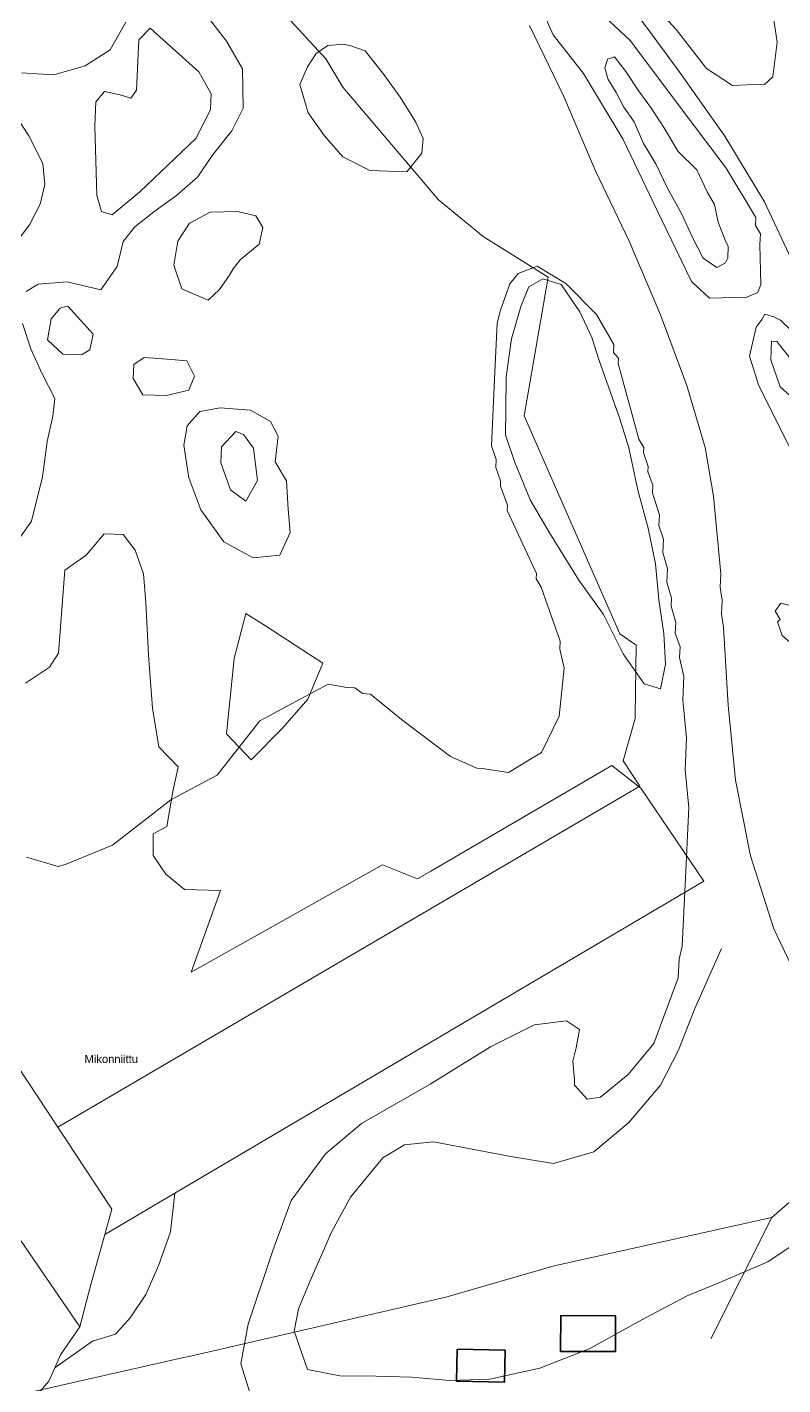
# Model space of a CAD drawing. Header units: millimetres. Extents: x 396621004 to 402046651, y 6785344214 to 6789799943.
# Drawn here: x 399555109 to 399838270, y 6788291623 to 6788800539 of the extents above; entities that cross this region are included whole.
import ezdxf

# ---------------------------------------------------------------- set-up
doc = ezdxf.new("R2010")
doc.units = ezdxf.units.MM
doc.header["$MEASUREMENT"] = 0
for name, color, linetype, lineweight in [('02 Johtolinjat_Kynä_nro__101', 252, 'Continuous', 15), ('02 Korkeuskayrat_Kynä_nro__2', 8, 'Continuous', 15), ('02 Nimistö_Kynä_nro__41', 7, 'Continuous', 35), ('02 Rakennelmat_Kynä_nro__7', 7, 'Continuous', 35), ('02 Suot_Kynä_nro__101', 252, 'Continuous', 15)]:
    doc.layers.add(name, color=color, linetype=linetype, lineweight=lineweight)
for name, color, linetype, lineweight, true_color in [('02 Kalliot _ kivikot_Kynä_nro__102', 7, 'Continuous', 15, 0xcccccc), ('02 Maaston rajat_Kynä_nro__82', 7, 'Continuous', 20, 0xaaaaaa), ('02 Maatalousmaa_Kynä_nro__102', 7, 'Continuous', 15, 0xcccccc), ('02 Vesialueet_Kynä_nro__105', 7, 'Continuous', 15, 0xcae6ff)]:
    doc.layers.add(name, color=color, linetype=linetype, lineweight=lineweight, true_color=true_color)
doc.styles.add('LUOTU_TYYLI_5', font='')
doc.styles.get('LUOTU_TYYLI_5').set_extended_font_data('Arial')

msp = doc.modelspace()

# ---------------------------------------------------------------- linework, layer by layer
at = {"layer": '02 Johtolinjat_Kynä_nro__101', "color": 252, "linetype": 'Continuous', "lineweight": 15}
for p in [(399871038.01, 6788386579.55), (399811298.33, 6788308891.78)]:
    msp.add_line(p, (399834168.22, 6788354292.16), dxfattribs=at)
at = {"layer": '02 Johtolinjat_Kynä_nro__101', "color": 252, "linetype": 'Continuous', "lineweight": 15, "flags": 128}
msp.add_lwpolyline([(399454477.53, 6788265771.91), (399613227.41, 6788301690.13), (399616335.69, 6788302390.29), (399711959.62, 6788324525.35), (399752544.19, 6788336178.02), (399834168.22, 6788354292.16)], dxfattribs=at)
at = {"layer": '02 Kalliot _ kivikot_Kynä_nro__102', "color": 254, "linetype": 'Continuous', "lineweight": 15, "true_color": 0xcccccc, "flags": 128}
msp.add_lwpolyline([(399555686.26, 6788759854.95), (399560984.66, 6788749402.56), (399561709.09, 6788741590.77), (399560032.8, 6788734209.08), (399555955.81, 6788726447.3), (399552510.59, 6788721876.26), (399542284.42, 6788719565.73), (399538729.69, 6788723406.61), (399536396.37, 6788730428.22), (399534677.97, 6788739050.19), (399532757.41, 6788747072.02), (399533052.23, 6788756274.13), (399533911.43, 6788762465.54), (399535764.61, 6788768256.87), (399545569.6, 6788768556.94), (399551154.4, 6788766906.56)], close=True, dxfattribs=at)
at = {"layer": '02 Korkeuskayrat_Kynä_nro__2', "color": 8, "linetype": 'Continuous', "lineweight": 15, "flags": 128}
for points in [[(399749183.21, 6788818878.45), (399752089.32, 6788816747.96), (399754085.7, 6788816647.94), (399767706.55, 6788808015.97), (399781142.08, 6788795383.08), (399799067.36, 6788771537.62), (399816992.63, 6788747692.16), (399828153.81, 6788729157.92), (399828019.04, 6788726157.24), (399829880.64, 6788723066.53), (399829695.32, 6788719075.62), (399830006.99, 6788704042.18), (399828869.81, 6788701091.5), (399824775.98, 6788699281.09), (399810750.8, 6788698921.01), (399804028.82, 6788705232.45), (399791233.48, 6788731848.54), (399778446.55, 6788758464.63), (399763562.17, 6788783180.28), (399752215.68, 6788797713.61), (399749494.88, 6788803845.01), (399749587.53, 6788805845.47), (399747001.51, 6788814977.56)], [(399601156.48, 6788800154.17), (399619427.12, 6788783790.42), (399624051.64, 6788775568.54), (399623773.67, 6788769577.17), (399618281.52, 6788758814.71), (399597332.2, 6788738760.12), (399586929.14, 6788730218.17), (399582978.5, 6788731408.44), (399581260.1, 6788737489.83), (399580451.44, 6788763555.79), (399580864.2, 6788772547.85), (399584048.29, 6788776408.73), (399589995.31, 6788775128.44), (399593945.94, 6788773948.17), (399596077.1, 6788776858.84), (399596953.14, 6788795833.18)], [(399805999.93, 6788747092.03), (399809950.56, 6788738770.12), (399812612.4, 6788734079.05), (399814019.13, 6788727437.53), (399816622, 6788720756), (399817750.75, 6788718315.44), (399817615.98, 6788713914.44), (399816765.2, 6788712144.03), (399813513.72, 6788710433.64), (399808417.48, 6788713984.45), (399804441.57, 6788721716.22), (399800305.62, 6788730638.26), (399794990.37, 6788740210.45), (399790660.68, 6788749342.54), (399786078.27, 6788756884.27), (399782523.54, 6788764996.12), (399778682.41, 6788770517.39), (399775843.68, 6788775998.64), (399772785.94, 6788780899.76), (399771513.99, 6788785140.73), (399772617.47, 6788788511.5), (399775245.61, 6788789431.71), (399779482.65, 6788783900.45), (399784267.21, 6788776558.77), (399789068.63, 6788770007.27), (399793659.45, 6788762865.64), (399798999.97, 6788753903.59)], [(399634976.96, 6788713314.3), (399642044.31, 6788719205.65), (399643375.23, 6788725387.06), (399640848.17, 6788729778.07), (399633915.6, 6788731398.44), (399623638.89, 6788731188.39), (399615914.51, 6788727087.45), (399611551.12, 6788720305.9), (399610077, 6788711373.86), (399613109.48, 6788702451.81), (399622906.04, 6788698180.84), (399627126.23, 6788702211.76), (399630908.4, 6788707522.97), (399632289.86, 6788709953.53)], [(399568110.97, 6788695500.22), (399570343.21, 6788695950.33), (399579870.22, 6788685497.94), (399578598.27, 6788679546.57), (399575506.83, 6788677686.15), (399568515.3, 6788678006.22), (399562753.6, 6788683277.43), (399564118.22, 6788691229.25), (399567293.89, 6788695080.13)], [(399842061.06, 6788661442.43), (399837251.23, 6788665663.4), (399833713.35, 6788675835.73), (399834033.44, 6788682837.33), (399836029.82, 6788682737.3), (399841707.28, 6788675475.64), (399843341.44, 6788667383.79), (399843105.58, 6788662392.65)], [(399614979.5, 6788675465.64), (399617809.81, 6788669774.34), (399615653.38, 6788664443.12), (399607187.73, 6788662482.67), (399598393.57, 6788662742.73), (399594771.45, 6788668854.13), (399595125.24, 6788674055.32), (399599008.48, 6788676735.93), (399607592.06, 6788676085.78)], [(399652262.05, 6788630525.36), (399652944.36, 6788619902.93), (399653685.63, 6788611070.91), (399649827.65, 6788602578.97), (399639795.22, 6788601678.76), (399628768.82, 6788607600.11), (399620126.28, 6788619672.88), (399615678.65, 6788631605.61), (399613842.32, 6788643878.41), (399615055.31, 6788651040.05), (399619814.61, 6788656511.3), (399627463.17, 6788657881.62), (399638843.37, 6788656951.41), (399646323.46, 6788652720.44), (399649153.77, 6788647239.18), (399648075.56, 6788637656.99)], [(399637057.58, 6788622803.59), (399631245.34, 6788627074.57), (399627707.46, 6788637246.9), (399627985.43, 6788643238.27), (399633258.56, 6788649009.59), (399636206.8, 6788647869.33), (399639972.12, 6788642688.14), (399641420.97, 6788630615.38)], [(399837259.65, 6788578563.47), (399835398.05, 6788581654.18), (399837529.2, 6788584564.84), (399847426.85, 6788582104.28), (399856145.21, 6788575692.82), (399857686.72, 6788565610.51), (399854595.28, 6788563760.09), (399847603.75, 6788564080.16), (399837975.65, 6788572532.09), (399836215.13, 6788577613.25)]]:
    msp.add_lwpolyline(points, close=True, dxfattribs=at)
for points in [[(399778337.05, 6788821549.06), (399798351.36, 6788799604.04), (399809697.86, 6788785060.71), (399819410.19, 6788778609.24), (399830445.01, 6788779109.35), (399831447.42, 6788779059.34), (399834580.97, 6788781920), (399836181.44, 6788794862.96), (399834639.93, 6788804945.26)], [(399554725.98, 6788701461.59), (399559207.3, 6788704142.2), (399570039.96, 6788705022.4), (399582759.49, 6788702041.72), (399588824.43, 6788710863.74), (399591098.79, 6788720205.88), (399595462.18, 6788725687.13), (399602630.6, 6788731278.41), (399611020.44, 6788737429.82), (399619031.22, 6788744401.41), (399624472.82, 6788752453.25), (399631750.75, 6788761645.36), (399636004.63, 6788770127.3), (399635844.59, 6788784940.69), (399629754.37, 6788795333.06), (399620884.4, 6788806795.69)], [(399871038.01, 6788643978.44), (399861047.71, 6788660572.23), (399851293.26, 6788688048.52), (399840544.83, 6788715574.82), (399831430.57, 6788735009.26), (399816546.19, 6788759724.92), (399799614.89, 6788783530.36), (399788318.93, 6788799063.92), (399783593.33, 6788805285.34)], [(399592143.31, 6788802444.69), (399586229.99, 6788792012.3), (399576854.6, 6788786080.95), (399565145.89, 6788782630.16), (399552957.04, 6788783390.33)], [(399743362.55, 6788801124.39), (399756149.47, 6788774508.3), (399767900.29, 6788746941.99), (399780695.64, 6788720325.9), (399792446.46, 6788692749.6), (399802243.03, 6788666273.54), (399809175.6, 6788642928.2), (399812351.27, 6788624764.04), (399815013.1, 6788595607.37), (399814785.67, 6788590616.23), (399815552.21, 6788585575.08), (399815324.78, 6788580573.93), (399816091.32, 6788575532.78), (399817759.18, 6788546426.12), (399820471.55, 6788518269.68), (399826182.71, 6788489973.2), (399834926.33, 6788462546.93), (399841328.22, 6788449233.88), (399846045.4, 6788443012.46), (399853946.67, 6788440641.92), (399861081.4, 6788443322.53), (399871038.01, 6788448693.76)], [(399554843.91, 6788489423.08), (399566695.82, 6788485872.27), (399569745.14, 6788486732.46), (399587089.19, 6788493944.11), (399608897.71, 6788510968.01), (399626342.84, 6788520180.11), (399642288.59, 6788540464.76), (399667955.09, 6788554307.92), (399674896.08, 6788552987.62), (399677894.86, 6788552847.59), (399680800.98, 6788550717.1), (399683799.75, 6788550577.07), (399695373.69, 6788541034.89), (399713762.26, 6788527171.71), (399723567.25, 6788522720.7), (399725563.62, 6788522630.68), (399735511.81, 6788521170.34), (399744777.7, 6788526751.62), (399747860.71, 6788528612.04), (399754498.45, 6788542325.18), (399756326.36, 6788560259.28), (399754650.08, 6788567340.9), (399754784.85, 6788570341.59), (399747709.09, 6788590686.25), (399745847.49, 6788593776.95), (399745940.15, 6788595777.41), (399735006.4, 6788619302.79), (399735099.06, 6788621303.25), (399732428.8, 6788628434.88), (399732513.04, 6788630435.34), (399730752.52, 6788635516.5), (399730887.29, 6788638517.19), (399729118.35, 6788643598.35), (399730263.95, 6788668574.06), (399731224.24, 6788689558.87), (399732454.07, 6788694510), (399735916.14, 6788704362.25), (399739091.81, 6788708213.13), (399746226.55, 6788710893.75), (399756941.28, 6788704392.26), (399768422.55, 6788692849.62), (399774908.67, 6788681547.03), (399774773.89, 6788678546.35), (399776677.61, 6788676455.87), (399776584.95, 6788674455.41), (399784292.49, 6788646068.92), (399786154.09, 6788642988.21), (399786061.43, 6788640987.75), (399787830.37, 6788635896.59), (399787737.71, 6788633906.13), (399789506.65, 6788628814.97), (399789371.87, 6788625814.28), (399792000.02, 6788617692.42), (399791814.7, 6788613691.51), (399793583.64, 6788608600.34), (399793356.21, 6788603609.2), (399795074.61, 6788597527.81), (399794847.17, 6788592526.67), (399796573.99, 6788586445.27), (399796430.79, 6788583444.59), (399798157.62, 6788577363.2), (399797972.3, 6788573362.28), (399799741.24, 6788568281.12), (399799555.92, 6788564280.2), (399801232.21, 6788557198.58), (399800819.45, 6788548206.53), (399802175.64, 6788534123.3), (399801628.11, 6788522140.56), (399802984.3, 6788508057.34), (399801653.38, 6788479090.71), (399800600.44, 6788456105.46), (399799370.61, 6788451164.33), (399799050.51, 6788444172.73), (399789910.98, 6788419557.09), (399780367.12, 6788407984.45), (399769964.06, 6788399452.5), (399764918.36, 6788398682.32), (399760159.07, 6788403903.51), (399760251.73, 6788405903.97), (399759569.42, 6788412945.58), (399760799.26, 6788417896.71), (399762121.75, 6788424838.3), (399757261.37, 6788428069.04), (399745182.03, 6788426618.71), (399728781.41, 6788418366.82), (399706113.69, 6788404383.62), (399680405.07, 6788389550.23), (399666868.45, 6788378157.62), (399654056.26, 6788360723.63), (399647191.08, 6788342019.36), (399637908.35, 6788314413.04), (399635229.67, 6788299519.63), (399638717.01, 6788288347.08)], [(399842094.76, 6788640417.62), (399829257.3, 6788666033.48), (399825769.95, 6788677206.04), (399828271.74, 6788688098.53), (399830402.9, 6788691009.2), (399831497.96, 6788692959.64), (399834858.95, 6788692009.43), (399837402.85, 6788690689.12), (399845068.27, 6788683327.44)], [(399549031.67, 6788604359.37), (399556764.47, 6788615331.88), (399560866.73, 6788632025.7), (399562652.52, 6788645188.71), (399564741.56, 6788654730.9), (399565533.37, 6788661312.4), (399560622.45, 6788670864.59), (399556486.5, 6788679996.68), (399553369.79, 6788689498.85)], [(399815324.78, 6788455175.24), (399805250.23, 6788432650.09), (399799185.29, 6788417016.51), (399792395.92, 6788404013.54), (399780569.28, 6788389950.32), (399767437, 6788378927.8), (399752299.91, 6788374566.8), (399736371.01, 6788377237.41), (399719852.47, 6788380328.12), (399707318.25, 6788382698.66), (399696485.59, 6788381618.42), (399688331.61, 6788376657.28), (399676294.39, 6788362003.93), (399669092.27, 6788348800.91), (399661148.88, 6788330626.75), (399656836.03, 6788320144.35), (399655185.02, 6788311782.44), (399660163.32, 6788297419.15), (399672301.63, 6788295058.61), (399685703.47, 6788294868.57), (399699096.89, 6788294468.48), (399713467.43, 6788293248.2), (399728486.59, 6788293808.33), (399747220.52, 6788297859.25), (399765642.79, 6788305120.91), (399786794.27, 6788316703.56), (399802453.62, 6788325045.47), (399815813.34, 6788330456.71), (399832643.56, 6788337768.38), (399845506.29, 6788346390.36)]]:
    msp.add_lwpolyline(points, dxfattribs=at)
at = {"layer": '02 Maaston rajat_Kynä_nro__82', "color": 253, "linetype": 'Continuous', "lineweight": 20, "true_color": 0xaaaaaa}
msp.add_line((399610405.52, 6788363464.26), (399584191.49, 6788347990.72), dxfattribs=at)
at = {"layer": '02 Maaston rajat_Kynä_nro__82', "color": 253, "linetype": 'Continuous', "lineweight": 20, "true_color": 0xaaaaaa, "flags": 128}
for points in [[(399681803.38, 6788791672.23), (399688719.1, 6788782800.2), (399694834.58, 6788774338.26), (399700747.9, 6788764876.1), (399703485.55, 6788758854.72), (399703030.68, 6788753253.44), (399697361.64, 6788746301.85), (399683563.89, 6788746831.97), (399673413.54, 6788751933.13), (399666489.4, 6788759804.94), (399660373.91, 6788768466.92), (399657282.48, 6788779099.35), (399660146.48, 6788785670.85), (399663397.96, 6788790641.99), (399667828.74, 6788793602.67), (399673430.39, 6788794152.79), (399676429.16, 6788793522.65)], [(399555686.26, 6788759854.95), (399560984.66, 6788749402.56), (399561709.09, 6788741590.77), (399560032.8, 6788734209.08), (399555955.81, 6788726447.3), (399552510.59, 6788721876.26), (399542284.42, 6788719565.73), (399538729.69, 6788723406.61), (399536396.37, 6788730428.22), (399534677.97, 6788739050.19), (399532757.41, 6788747072.02), (399533052.23, 6788756274.13), (399533911.43, 6788762465.54), (399535764.61, 6788768256.87), (399545569.6, 6788768556.94), (399551154.4, 6788766906.56)], [(399777250.41, 6788653700.66), (399780544.01, 6788642868.18), (399783989.24, 6788627024.56), (399787847.22, 6788612791.3), (399790517.48, 6788599358.23), (399791781, 6788585935.16), (399793659.45, 6788573312.27), (399794341.76, 6788561699.61), (399792454.89, 6788552517.51), (399786272.02, 6788554377.94), (399778379.17, 6788565660.52), (399771126.51, 6788580333.88), (399761852.2, 6788593226.83), (399750825.79, 6788610940.88), (399743547.86, 6788623413.73), (399737693.51, 6788637677), (399734391.48, 6788647709.29), (399734484.14, 6788657311.49), (399734602.07, 6788669514.28), (399736547.91, 6788683707.53), (399740068.94, 6788695880.31), (399743135.11, 6788703252), (399748366.12, 6788706202.67), (399755147.07, 6788704132.2), (399762248.1, 6788693859.85), (399766754.69, 6788684217.64), (399769467.07, 6788675585.67)], [(399636990.19, 6788580753.97), (399632626.8, 6788563870.11), (399629838.61, 6788535623.65), (399639104.49, 6788525921.43), (399650804.78, 6788537724.13), (399660306.52, 6788548586.61), (399665925.02, 6788562179.72), (399644360.78, 6788576132.92)]]:
    msp.add_lwpolyline(points, close=True, dxfattribs=at)
for points in [[(399554431.16, 6788554638), (399563478.03, 6788560639.37), (399566881.13, 6788565900.57), (399569256.57, 6788596937.68), (399577183.11, 6788602638.98), (399584014.6, 6788610630.81), (399591090.36, 6788610320.74), (399595605.38, 6788604459.4), (399598713.66, 6788595627.38), (399599623.4, 6788584834.91), (399600566.84, 6788565210.42), (399602108.34, 6788545235.85), (399604399.54, 6788530782.54), (399611702.75, 6788523290.83), (399609731.64, 6788513978.7), (399607389.9, 6788500915.71), (399602369.47, 6788498145.07), (399602386.32, 6788490103.23), (399607052.96, 6788483051.62), (399614019.22, 6788477240.29), (399627547.41, 6788476910.22), (399616622.09, 6788446373.23), (399688196.84, 6788486542.42), (399701430.2, 6788481271.21), (399706383.24, 6788484121.87), (399774133.71, 6788523790.94), (399785000.06, 6788515319), (399808661.76, 6788480471.03), (399610405.52, 6788363464.26)], [(399574799.25, 6788313402.81), (399525614.25, 6788385069.2), (399525201.5, 6788389990.33), (399527964.42, 6788392230.84)], [(399610405.52, 6788363464.26), (399608838.75, 6788348990.95), (399604509.05, 6788336628.12), (399599598.13, 6788325465.57), (399593718.51, 6788316713.57), (399588251.63, 6788310572.16), (399579625.94, 6788308051.58), (399565474.4, 6788298049.3)]]:
    msp.add_lwpolyline(points, dxfattribs=at)
at = {"layer": '02 Maatalousmaa_Kynä_nro__102', "color": 254, "linetype": 'Continuous', "lineweight": 15, "true_color": 0xcccccc, "flags": 128}
msp.add_lwpolyline([(399554431.16, 6788554638), (399563478.03, 6788560639.37), (399566881.13, 6788565900.57), (399569256.57, 6788596937.68), (399577183.11, 6788602638.98), (399584014.6, 6788610630.81), (399591090.36, 6788610320.74), (399595605.38, 6788604459.4), (399598713.66, 6788595627.38), (399599623.4, 6788584834.91), (399600566.84, 6788565210.42), (399602108.34, 6788545235.85), (399604399.54, 6788530782.54), (399611702.75, 6788523290.83), (399609731.64, 6788513978.7), (399607389.9, 6788500915.71), (399602369.47, 6788498145.07), (399602386.32, 6788490103.23), (399607052.96, 6788483051.62), (399614019.22, 6788477240.29), (399627547.41, 6788476910.22), (399616622.09, 6788446373.23), (399688196.84, 6788486542.42), (399701430.2, 6788481271.21), (399706383.24, 6788484121.87), (399774133.71, 6788523790.94), (399785000.06, 6788515319), (399808661.76, 6788480471.03), (399610405.52, 6788363464.26), (399584191.49, 6788347990.72), (399578867.82, 6788328766.32), (399574799.25, 6788313402.81), (399525614.25, 6788385069.2)], dxfattribs=at)
msp.add_lwpolyline([(399636990.19, 6788580753.97), (399644360.78, 6788576132.92), (399665925.02, 6788562179.72), (399660306.52, 6788548586.61), (399650804.78, 6788537724.13), (399639104.49, 6788525921.43), (399629838.61, 6788535623.65), (399632626.8, 6788563870.11)], close=True, dxfattribs=at)
at = {"layer": '02 Rakennelmat_Kynä_nro__7', "color": 7, "linetype": 'Continuous', "lineweight": 35, "flags": 128}
for points in [[(399775582.55, 6788317543.76), (399775557.28, 6788304100.68), (399755003.87, 6788304140.69), (399755029.14, 6788317583.77)], [(399775582.55, 6788317543.76), (399755029.14, 6788317583.77), (399755003.87, 6788304140.69), (399775557.28, 6788304100.68)], [(399716272.47, 6788305010.89), (399734206.17, 6788304640.8), (399733953.46, 6788292588.05), (399716028.19, 6788292958.13)], [(399716272.47, 6788305010.89), (399734206.17, 6788304640.8), (399733953.46, 6788292588.05), (399716028.19, 6788292958.13)]]:
    msp.add_lwpolyline(points, close=True, dxfattribs=at)
at = {"layer": '02 Suot_Kynä_nro__101', "color": 252, "linetype": 'Continuous', "lineweight": 15, "flags": 128}
for points in [[(399681803.38, 6788791672.23), (399688719.1, 6788782800.2), (399694834.58, 6788774338.26), (399700747.9, 6788764876.1), (399703485.55, 6788758854.72), (399703030.68, 6788753253.44), (399697361.64, 6788746301.85), (399683563.89, 6788746831.97), (399673413.54, 6788751933.13), (399666489.4, 6788759804.94), (399660373.91, 6788768466.92), (399657282.48, 6788779099.35), (399660146.48, 6788785670.85), (399663397.96, 6788790641.99), (399667828.74, 6788793602.67), (399673430.39, 6788794152.79), (399676429.16, 6788793522.65)], [(399777250.41, 6788653700.66), (399780544.01, 6788642868.18), (399783989.24, 6788627024.56), (399787847.22, 6788612791.3), (399790517.48, 6788599358.23), (399791781, 6788585935.16), (399793659.45, 6788573312.27), (399794341.76, 6788561699.61), (399792454.89, 6788552517.51), (399786272.02, 6788554377.94), (399778379.17, 6788565660.52), (399771126.51, 6788580333.88), (399761852.2, 6788593226.83), (399750825.79, 6788610940.88), (399743547.86, 6788623413.73), (399737693.51, 6788637677), (399734391.48, 6788647709.29), (399734484.14, 6788657311.49), (399734602.07, 6788669514.28), (399736547.91, 6788683707.53), (399740068.94, 6788695880.31), (399743135.11, 6788703252), (399748366.12, 6788706202.67), (399755147.07, 6788704132.2), (399762248.1, 6788693859.85), (399766754.69, 6788684217.64), (399769467.07, 6788675585.67)], [(399574799.25, 6788313402.81), (399578867.82, 6788328766.32), (399584191.49, 6788347990.72), (399610405.52, 6788363464.26), (399608838.75, 6788348990.95), (399604509.05, 6788336628.12), (399599598.13, 6788325465.57), (399593718.51, 6788316713.57), (399588251.63, 6788310572.16), (399579625.94, 6788308051.58), (399565474.4, 6788298049.3), (399567639.25, 6788302910.41)]]:
    msp.add_lwpolyline(points, close=True, dxfattribs=at)
at = {"layer": '02 Vesialueet_Kynä_nro__105', "color": 254, "linetype": 'Continuous', "lineweight": 15, "true_color": 0xcae6ff}
msp.add_line((399566636.85, 6788388159.91), (399551407.11, 6788411285.2), dxfattribs=at)
at = {"layer": '02 Vesialueet_Kynä_nro__105', "color": 254, "linetype": 'Continuous', "lineweight": 15, "true_color": 0xcae6ff, "flags": 128}
for points in [[(399566636.85, 6788388159.91), (399784663.12, 6788516049.17), (399778446.55, 6788525511.33), (399782885.76, 6788541334.95), (399782986.84, 6788542585.24), (399783264.81, 6788568891.26), (399777199.87, 6788573142.23), (399741281.93, 6788654880.93), (399750295.11, 6788706772.8), (399726001.65, 6788722026.29), (399709238.82, 6788735769.44), (399673371.42, 6788778009.1), (399667011.65, 6788788661.54), (399650712.12, 6788806385.59), (399650627.89, 6788819708.64), (399649254.85, 6788822419.26), (399602226.27, 6788879542.33), (399584250.46, 6788949498.33), (399542596.09, 6788965612.02)], [(399584191.49, 6788347990.72), (399586836.48, 6788357512.9), (399566636.85, 6788388159.91)], [(399574799.25, 6788313402.81), (399578867.82, 6788328766.32), (399584191.49, 6788347990.72)], [(399565474.4, 6788298049.3), (399567639.25, 6788302910.41), (399574799.25, 6788313402.81)], [(399558053.27, 6788287046.78), (399563242.17, 6788293058.15), (399565474.4, 6788298049.3)]]:
    msp.add_lwpolyline(points, dxfattribs=at)

# ---------------------------------------------------------------- texts
at = {"layer": '02 Nimistö_Kynä_nro__41', "color": 7, "linetype": 'Continuous', "lineweight": 35, "insert": (399576606.81, 6788412228.99), "char_height": 3000, "attachment_point": 7, "style": 'LUOTU_TYYLI_5'}
msp.add_mtext('\\A1;{\\pql;\\fArial|b0|i0|c0|p34;Mikonniittu}', dxfattribs=at)

doc.saveas('drawing.dxf')
